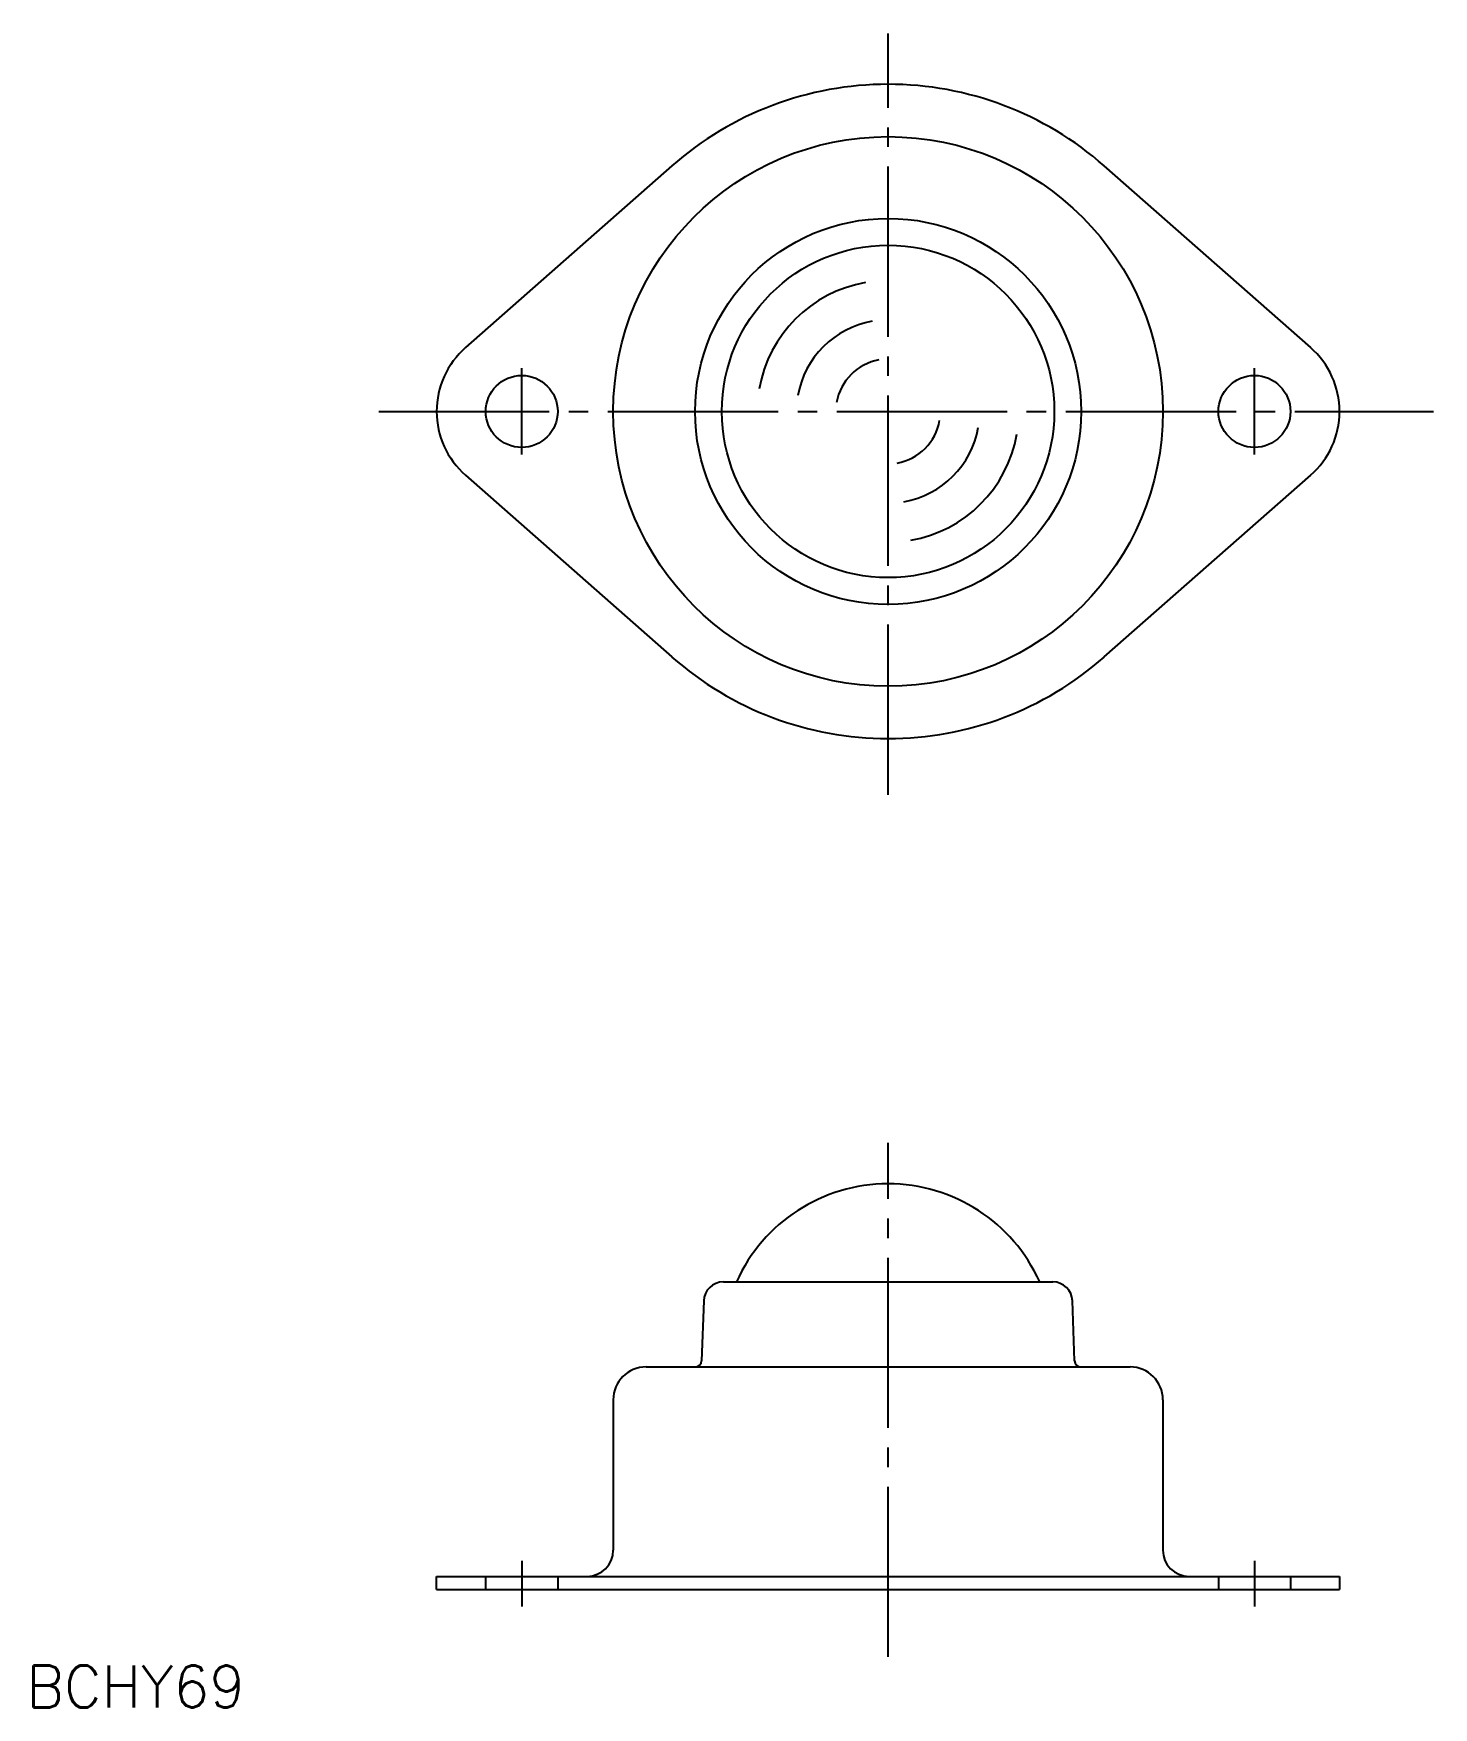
# Model space of a CAD drawing. Extents: x 78 to 185, y 148 to 276.
import ezdxf

# ---------------------------------------------------------------- set-up
doc = ezdxf.new("R2010")
doc.units = 0
doc.linetypes.add('CENTER', pattern=[17.5, 13, -1.5, 1.5, -1.5])
doc.layers.get('0').update_dxf_attribs({"linetype": 'CONTINUOUS'})
doc.layers.add('CENTER', color=1, linetype='CENTER')
doc.styles.get("Standard").update_dxf_attribs({"font": 'txt.shx'})

msp = doc.modelspace()

# ---------------------------------------------------------------- linework, layer by layer
at = {"color": 7, "linetype": 'CONTINUOUS'}
for p, q in [((126.31, 265.41), (110.54, 251.52)), ((175.13, 251.52), (159.35, 265.41)), ((110.54, 241.76), (126.31, 227.88)), ((159.35, 227.88), (175.13, 241.76)), ((130.24, 180.12), (155.42, 180.12)), ((128.74, 178.67), (128.58, 174.1)), ((157.08, 174.1), (156.92, 178.67)), ((124.33, 173.62), (161.33, 173.62)), ((121.83, 171.12), (121.83, 159.62)), ((163.83, 171.12), (163.83, 159.62)), ((108.33, 156.62), (108.33, 157.62)), ((108.33, 157.62), (177.33, 157.62)), ((112.08, 156.62), (112.08, 157.62)), ((117.58, 157.62), (117.58, 156.62)), ((168.08, 157.62), (168.08, 156.62)), ((173.58, 157.62), (173.58, 156.62)), ((177.33, 157.62), (177.33, 156.62)), ((108.33, 156.62), (177.33, 156.62))]:
    msp.add_line(p, q, dxfattribs=at)
for centre, radius in [((142.83, 246.64), 21), ((142.83, 246.64), 14.75), ((142.83, 246.64), 12.7), ((114.83, 246.64), 2.75), ((170.83, 246.64), 2.75)]:
    msp.add_circle(centre, radius, dxfattribs=at)
for centre, radius, start, end in [((142.83, 246.64), 25, 90, 131.3544), ((142.83, 246.64), 25, 48.6456, 90), ((142.83, 246.64), 10, 100, 170), ((142.83, 246.64), 7, 100, 170), ((114.83, 246.64), 6.5, 131.3544, 228.6456), ((170.83, 246.64), 6.5, 311.3544, 48.6456), ((142.83, 246.64), 4, 100, 170), ((142.83, 246.64), 4, 280, 350), ((142.83, 246.64), 7, 280, 350), ((142.83, 246.64), 10, 280, 350), ((142.83, 246.64), 25, 228.6456, 270), ((142.83, 246.64), 25, 270, 311.3544), ((142.83, 174.92), 12.7, 90, 155.8298), ((142.83, 174.92), 12.7, 24.1702, 90), ((130.24, 178.62), 1.5, 90, 178), ((155.42, 178.62), 1.5, 2, 90), ((128.08, 174.12), 0.5, 270, 358), ((157.58, 174.12), 0.5, 182, 270), ((124.33, 171.12), 2.5, 90, 180), ((161.33, 171.12), 2.5, 0, 90), ((119.83, 159.62), 2, 270, 0), ((165.83, 159.62), 2, 180, 270)]:
    msp.add_arc(centre, radius, start, end, dxfattribs=at)
at = {"layer": 'CENTER', "color": 1, "linetype": 'CENTER'}
for p, q in [((142.83, 217.35), (142.83, 275.52)), ((114.83, 243.34), (114.83, 249.94)), ((170.83, 243.34), (170.83, 249.94)), ((103.92, 246.64), (184.52, 246.64)), ((142.83, 151.47), (142.83, 190.74)), ((114.83, 158.82), (114.83, 155.33)), ((170.83, 158.82), (170.83, 155.33))]:
    msp.add_line(p, q, dxfattribs=at)

# ---------------------------------------------------------------- texts
at = {"color": 7, "linetype": 'CONTINUOUS'}
msp.add_text('BCHY69', height=3.2, dxfattribs=at).set_placement((76.97, 147.6))

doc.saveas('drawing.dxf')
